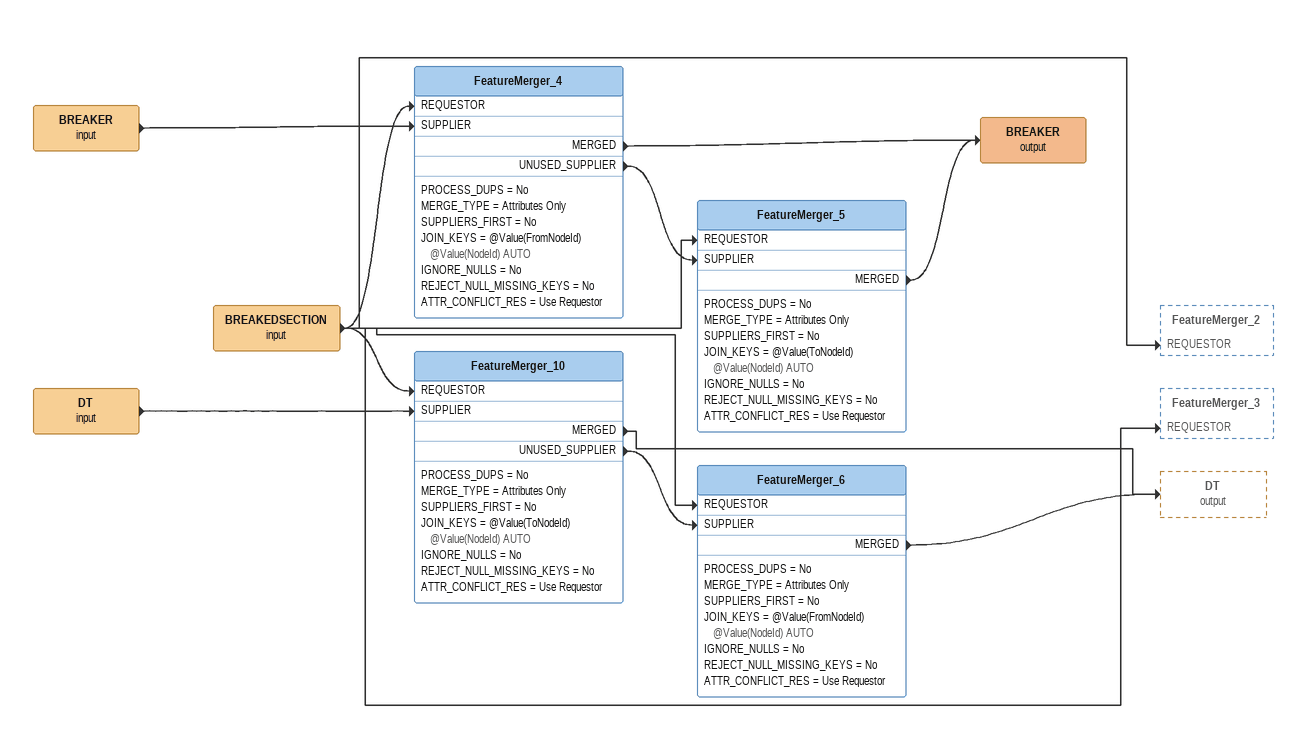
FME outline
BREAKER (input)
    -> FeatureMerger_4 [SUPPLIER]
DT (input)
    -> FeatureMerger_10 [SUPPLIER]
BREAKEDSECTION (input)
    -> FeatureMerger_10 [REQUESTOR]
    -> FeatureMerger_2 [REQUESTOR]
    -> FeatureMerger_3 [REQUESTOR]
    -> FeatureMerger_4 [REQUESTOR]
    -> FeatureMerger_5 [REQUESTOR]
    -> FeatureMerger_6 [REQUESTOR]
FeatureMerger_4
    PROCESS_DUPS = No
    MERGE_TYPE = Attributes Only
    SUPPLIERS_FIRST = No
    JOIN_KEYS = @Value(FromNodeId) @Value(NodeId) AUTO
    IGNORE_NULLS = No
    REJECT_NULL_MISSING_KEYS = No
    ATTR_CONFLICT_RES = Use Requestor
    MERGED -> BREAKER (output)
    UNUSED_SUPPLIER -> FeatureMerger_5 [SUPPLIER]
FeatureMerger_5
    PROCESS_DUPS = No
    MERGE_TYPE = Attributes Only
    SUPPLIERS_FIRST = No
    JOIN_KEYS = @Value(ToNodeId) @Value(NodeId) AUTO
    IGNORE_NULLS = No
    REJECT_NULL_MISSING_KEYS = No
    ATTR_CONFLICT_RES = Use Requestor
    MERGED -> BREAKER (output)
BREAKER (output)
FeatureMerger_10
    PROCESS_DUPS = No
    MERGE_TYPE = Attributes Only
    SUPPLIERS_FIRST = No
    JOIN_KEYS = @Value(ToNodeId) @Value(NodeId) AUTO
    IGNORE_NULLS = No
    REJECT_NULL_MISSING_KEYS = No
    ATTR_CONFLICT_RES = Use Requestor
    MERGED -> DT (output)
    UNUSED_SUPPLIER -> FeatureMerger_6 [SUPPLIER]
FeatureMerger_6
    PROCESS_DUPS = No
    MERGE_TYPE = Attributes Only
    SUPPLIERS_FIRST = No
    JOIN_KEYS = @Value(FromNodeId) @Value(NodeId) AUTO
    IGNORE_NULLS = No
    REJECT_NULL_MISSING_KEYS = No
    ATTR_CONFLICT_RES = Use Requestor
    MERGED -> DT (output)
